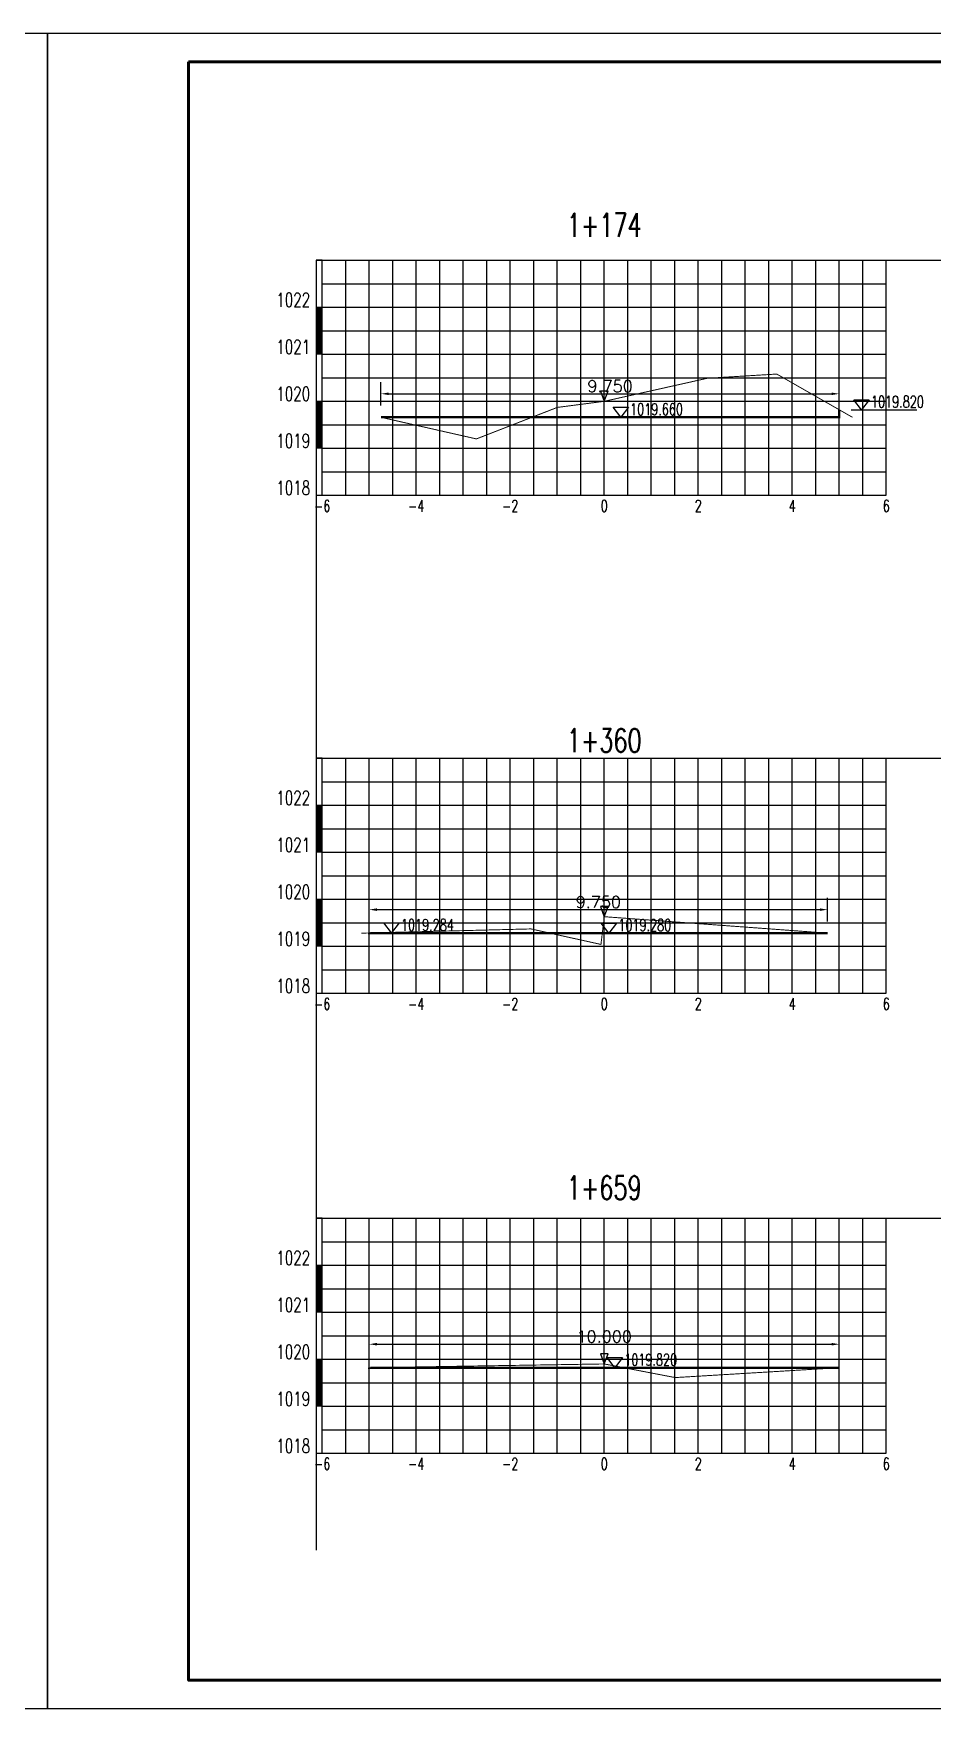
# Model space of a CAD drawing. Extents: x 695776 to 1250176, y 4443437 to 9025597.
# Drawn here: x 803384 to 822510, y 4600984 to 4636624 of the extents above; entities that cross this region are included whole.
import ezdxf
from ezdxf.enums import TextEntityAlignment as Align

# ---------------------------------------------------------------- set-up
doc = ezdxf.new("R2010")
doc.units = 0
doc.header["$LTSCALE"] = 0.5
doc.header["$PDSIZE"] = 0.2
doc.linetypes.add('ACAD_ISO07W100', pattern=[3.5, 0.5, -3])
doc.linetypes.add('CENTER2', pattern=[28.575, 19.05, -3.175, 3.175, -3.175])
doc.layers.get('0').update_dxf_attribs({"linetype": 'CONTINUOUS'})
doc.layers.get('Defpoints').update_dxf_attribs({"linetype": 'CONTINUOUS'})
for name, color, linetype in [('KEDU', 7, 'CONTINUOUS'), ('MIGE', 4, 'ACAD_ISO07W100'), ('MIGE1', 11, 'CONTINUOUS'), ('SANJIAO', 212, 'CONTINUOUS'), ('SHEJI', 1, 'CONTINUOUS'), ('YUANSHI', 2, 'CONTINUOUS'), ('YUANSHI1', 73, 'CONTINUOUS'), ('ZHOUXIAN', 20, 'CENTER2'), ('图框', 7, 'CONTINUOUS'), ('辅助线', 3, 'CONTINUOUS')]:
    doc.layers.add(name, color=color, linetype=linetype)
doc.styles.get("Standard").update_dxf_attribs({"font": 'rs.shx', "bigfont": 'hztxt.shx'})
doc.dimstyles.get("Standard").update_dxf_attribs({"dimtxt": 0.18, "dimasz": 0.18, "dimexe": 0.18, "dimexo": 0.0625, "dimgap": 0.09, "dimtad": 0, "dimtih": 1, "dimtoh": 1, "dimdec": 4, "dimzin": 0, "dimdsep": 46, "dimtxsty": 'Standard', "dimcen": 0.09, "dimadec": 0, "dimazin": 0, "dimtfac": 1, "dimtdec": 4, "dimtofl": 0, "dimtmove": 0, "dimatfit": 3, "dimfxl": 0, "dimtolj": 1, "dimtzin": 0, "dimarcsym": 0})

# ---------------------------------------------------------------- blocks, each defined once
blk = doc.blocks.new('zhunghao')
blk.add_lwpolyline([(0, 0), (0.33, 0.86), (-0.33, 0.86), (0, 0)])
blk = doc.blocks.new('ele_sym08')
blk.add_line((0, 0), (5.6, 0))
blk.add_lwpolyline([(0.9, 0), (0.25, 0.86), (1.55, 0.86), (0.9, 0)])
at = {"width": 0.7}
blk.add_attdef('ELEVAT', (1.7, 0.18), '', height=1, dxfattribs=at)
blk = doc.blocks.new('*D615')
at = {"color": 0, "lineweight": -2}
for p, q in [((810776, 4628708), (810776, 4629208)), ((810939, 4628958), (820364, 4628958)), ((820526, 4628708), (820526, 4629208))]:
    blk.add_line(p, q, dxfattribs=at)
at = {"color": 0}
for points in [[(810939, 4628985), (810939, 4628931), (810776, 4628958)], [(820364, 4628985), (820364, 4628931), (820526, 4628958)]]:
    blk.add_solid(points, dxfattribs=at)
at = {"layer": 'Defpoints', "color": 0}
for p in [(820526, 4628958), (810776, 4628458), (820526, 4628458)]:
    blk.add_point(p, dxfattribs=at)
at = {"color": 0, "insert": (815651, 4629121), "char_height": 250, "attachment_point": 5}
blk.add_mtext('\\A1;9.750', dxfattribs=at)
blk = doc.blocks.new('bc1_100')
blk.add_lwpolyline([(0.064, 1), (-0.063, 1), (-0.063, 0), (0.064, 0)], close=True)
at = {"width": 0.7}
blk.add_attdef('BC', text='', height=0.3, dxfattribs=at).set_placement((-0.193, 0.007), align=Align.RIGHT)
blk = doc.blocks.new('bc0_100')
for p, q in [((-0.063, 1), (-0.063, 0)), ((0.063, 0), (0.063, 1))]:
    blk.add_line(p, q)
at = {"const_width": 0.126}
blk.add_lwpolyline([(0, 1), (0, 0)], dxfattribs=at)
at = {"width": 0.7}
blk.add_attdef('BC', text='', height=0.3, dxfattribs=at).set_placement((-0.193, 0.007), align=Align.RIGHT)
blk = doc.blocks.new('*D594')
at = {"color": 0, "lineweight": -2}
for p, q in [((810526, 4617732), (810526, 4618232)), ((820276, 4617732), (820276, 4618232)), ((810689, 4617982), (820114, 4617982))]:
    blk.add_line(p, q, dxfattribs=at)
at = {"color": 0}
for points in [[(810689, 4618009), (810689, 4617955), (810526, 4617982)], [(820114, 4618009), (820114, 4617955), (820276, 4617982)]]:
    blk.add_solid(points, dxfattribs=at)
at = {"layer": 'Defpoints', "color": 0}
for p in [(820276, 4617982), (810526, 4617482), (820276, 4617482)]:
    blk.add_point(p, dxfattribs=at)
at = {"color": 0, "insert": (815401, 4618144), "char_height": 250, "attachment_point": 5}
blk.add_mtext('\\A1;9.750', dxfattribs=at)
blk = doc.blocks.new('*D597')
at = {"color": 0, "lineweight": -2}
for p, q in [((810526, 4608485), (810526, 4608985)), ((820526, 4608485), (820526, 4608985)), ((810689, 4608735), (820364, 4608735))]:
    blk.add_line(p, q, dxfattribs=at)
at = {"color": 0}
for points in [[(810689, 4608763), (810689, 4608708), (810526, 4608735)], [(820364, 4608763), (820364, 4608708), (820526, 4608735)]]:
    blk.add_solid(points, dxfattribs=at)
at = {"layer": 'Defpoints', "color": 0}
for p in [(820526, 4608735), (810526, 4608235), (820526, 4608235)]:
    blk.add_point(p, dxfattribs=at)
at = {"color": 0, "insert": (815526, 4608898), "char_height": 250, "attachment_point": 5}
blk.add_mtext('\\A1;10.000', dxfattribs=at)

msp = doc.modelspace()

# ---------------------------------------------------------------- linework, layer by layer
at = {"layer": 'MIGE', "linetype": 'Continuous'}
for p, q in [((810026.4407, 4626798.018), (810026.4407, 4631798.018)), ((811026.4407, 4626798.018), (811026.4407, 4631798.018)), ((812026.4407, 4626798.018), (812026.4407, 4631798.018)), ((813026.4407, 4626798.018), (813026.4407, 4631798.018)), ((814026.4407, 4626798.018), (814026.4407, 4631798.018)), ((815026.4407, 4626798.018), (815026.4407, 4631798.018)), ((816026.4407, 4626798.018), (816026.4407, 4631798.018)), ((817026.4407, 4626798.018), (817026.4407, 4631798.018)), ((818026.4407, 4626798.018), (818026.4407, 4631798.018)), ((819026.4407, 4626798.018), (819026.4407, 4631798.018)), ((820026.4407, 4626798.018), (820026.4407, 4631798.018)), ((821026.4407, 4626798.018), (821026.4407, 4631798.018)), ((809526.4407, 4631298.018), (821526.4407, 4631298.018)), ((809526.4407, 4630298.018), (821526.4407, 4630298.018)), ((809526.4407, 4629298.018), (821526.4407, 4629298.018)), ((809526.4407, 4628298.018), (821526.4407, 4628298.018)), ((809526.4407, 4627298.018), (821526.4407, 4627298.018)), ((810026.4407, 4616201.7532), (810026.4407, 4621201.7532)), ((811026.4407, 4616201.7532), (811026.4407, 4621201.7532)), ((812026.4407, 4616201.7532), (812026.4407, 4621201.7532)), ((813026.4407, 4616201.7532), (813026.4407, 4621201.7532)), ((814026.4407, 4616201.7532), (814026.4407, 4621201.7532)), ((815026.4407, 4616201.7532), (815026.4407, 4621201.7532)), ((816026.4407, 4616201.7532), (816026.4407, 4621201.7532)), ((817026.4407, 4616201.7532), (817026.4407, 4621201.7532)), ((818026.4407, 4616201.7532), (818026.4407, 4621201.7532)), ((819026.4407, 4616201.7532), (819026.4407, 4621201.7532)), ((820026.4407, 4616201.7532), (820026.4407, 4621201.7532)), ((821026.4407, 4616201.7532), (821026.4407, 4621201.7532)), ((809526.4407, 4620701.7532), (821526.4407, 4620701.7532)), ((809526.4407, 4619701.7532), (821526.4407, 4619701.7532)), ((809526.4407, 4618701.7532), (821526.4407, 4618701.7532)), ((809526.4407, 4617701.7532), (821526.4407, 4617701.7532)), ((809526.4407, 4616701.7532), (821526.4407, 4616701.7532)), ((810026.4407, 4606415.4696), (810026.4407, 4611415.4696)), ((811026.4407, 4606415.4696), (811026.4407, 4611415.4696)), ((812026.4407, 4606415.4696), (812026.4407, 4611415.4696)), ((813026.4407, 4606415.4696), (813026.4407, 4611415.4696)), ((814026.4407, 4606415.4696), (814026.4407, 4611415.4696)), ((815026.4407, 4606415.4696), (815026.4407, 4611415.4696)), ((816026.4407, 4606415.4696), (816026.4407, 4611415.4696)), ((817026.4407, 4606415.4696), (817026.4407, 4611415.4696)), ((818026.4407, 4606415.4696), (818026.4407, 4611415.4696)), ((819026.4407, 4606415.4696), (819026.4407, 4611415.4696)), ((820026.4407, 4606415.4696), (820026.4407, 4611415.4696)), ((821026.4407, 4606415.4696), (821026.4407, 4611415.4696)), ((809526.4407, 4610915.4696), (821526.4407, 4610915.4696)), ((809526.4407, 4609915.4696), (821526.4407, 4609915.4696)), ((809526.4407, 4608915.4696), (821526.4407, 4608915.4696)), ((809526.4407, 4607915.4696), (821526.4407, 4607915.4696)), ((809526.4407, 4606915.4696), (821526.4407, 4606915.4696))]:
    msp.add_line(p, q, dxfattribs=at)
at = {"layer": 'MIGE1'}
for p, q in [((809526.4407, 4631798.018), (821526.4407, 4631798.018)), ((809526.4407, 4626798.018), (809526.4407, 4631798.018)), ((810526.4407, 4626798.018), (810526.4407, 4631798.018)), ((811526.4407, 4626798.018), (811526.4407, 4631798.018)), ((812526.4407, 4626798.018), (812526.4407, 4631798.018)), ((813526.4407, 4626798.018), (813526.4407, 4631798.018)), ((814526.4407, 4626798.018), (814526.4407, 4631798.018)), ((815526.4407, 4626798.018), (815526.4407, 4631798.018)), ((816526.4407, 4626798.018), (816526.4407, 4631798.018)), ((817526.4407, 4626798.018), (817526.4407, 4631798.018)), ((818526.4407, 4626798.018), (818526.4407, 4631798.018)), ((819526.4407, 4626798.018), (819526.4407, 4631798.018)), ((820526.4407, 4626798.018), (820526.4407, 4631798.018)), ((821526.4407, 4626798.018), (821526.4407, 4631798.018)), ((809526.4407, 4630798.018), (821526.4407, 4630798.018)), ((809526.4407, 4629798.018), (821526.4407, 4629798.018)), ((809526.4407, 4628798.018), (821526.4407, 4628798.018)), ((809526.4407, 4627798.018), (821526.4407, 4627798.018)), ((809526.4407, 4626798.018), (821526.4407, 4626798.018)), ((809526.4407, 4621201.7532), (821526.4407, 4621201.7532)), ((809526.4407, 4616201.7532), (809526.4407, 4621201.7532)), ((810526.4407, 4616201.7532), (810526.4407, 4621201.7532)), ((811526.4407, 4616201.7532), (811526.4407, 4621201.7532)), ((812526.4407, 4616201.7532), (812526.4407, 4621201.7532)), ((813526.4407, 4616201.7532), (813526.4407, 4621201.7532)), ((814526.4407, 4616201.7532), (814526.4407, 4621201.7532)), ((815526.4407, 4616201.7532), (815526.4407, 4621201.7532)), ((816526.4407, 4616201.7532), (816526.4407, 4621201.7532)), ((817526.4407, 4616201.7532), (817526.4407, 4621201.7532)), ((818526.4407, 4616201.7532), (818526.4407, 4621201.7532)), ((819526.4407, 4616201.7532), (819526.4407, 4621201.7532)), ((820526.4407, 4616201.7532), (820526.4407, 4621201.7532)), ((821526.4407, 4616201.7532), (821526.4407, 4621201.7532)), ((809526.4407, 4620201.7532), (821526.4407, 4620201.7532)), ((809526.4407, 4619201.7532), (821526.4407, 4619201.7532)), ((809526.4407, 4618201.7532), (821526.4407, 4618201.7532)), ((809526.4407, 4617201.7532), (821526.4407, 4617201.7532)), ((809526.4407, 4616201.7532), (821526.4407, 4616201.7532)), ((809526.4407, 4611415.4696), (821526.4407, 4611415.4696)), ((809526.4407, 4606415.4696), (809526.4407, 4611415.4696)), ((810526.4407, 4606415.4696), (810526.4407, 4611415.4696)), ((811526.4407, 4606415.4696), (811526.4407, 4611415.4696)), ((812526.4407, 4606415.4696), (812526.4407, 4611415.4696)), ((813526.4407, 4606415.4696), (813526.4407, 4611415.4696)), ((814526.4407, 4606415.4696), (814526.4407, 4611415.4696)), ((815526.4407, 4606415.4696), (815526.4407, 4611415.4696)), ((816526.4407, 4606415.4696), (816526.4407, 4611415.4696)), ((817526.4407, 4606415.4696), (817526.4407, 4611415.4696)), ((818526.4407, 4606415.4696), (818526.4407, 4611415.4696)), ((819526.4407, 4606415.4696), (819526.4407, 4611415.4696)), ((820526.4407, 4606415.4696), (820526.4407, 4611415.4696)), ((821526.4407, 4606415.4696), (821526.4407, 4611415.4696)), ((809526.4407, 4610415.4696), (821526.4407, 4610415.4696)), ((809526.4407, 4609415.4696), (821526.4407, 4609415.4696)), ((809526.4407, 4608415.4696), (821526.4407, 4608415.4696)), ((809526.4407, 4607415.4696), (821526.4407, 4607415.4696)), ((809526.4407, 4606415.4696), (821526.4407, 4606415.4696))]:
    msp.add_line(p, q, dxfattribs=at)
at = {"layer": 'SHEJI', "const_width": 50}
for points in [[(810776.4407, 4628458.018), (813987.3363, 4628458.018), (815526.4407, 4628458.018), (820526.4407, 4628458.018), (820526.4407, 4628618.018)], [(810526.4407, 4617485.9915), (810526.4407, 4617481.7532), (814372.8044, 4617481.7532), (815484.9153, 4617481.7532), (815526.4407, 4617481.7532), (820276.4407, 4617481.7532)], [(810526.4407, 4608235.6293), (810526.4407, 4608235.4696), (815526.4407, 4608235.4696), (815942.9925, 4608235.4696), (820526.4407, 4608235.4696)]]:
    msp.add_lwpolyline(points, dxfattribs=at)
at = {"layer": 'YUANSHI', "const_width": 20}
for points in [[(813987.3363, 4628458.018), (814526.4407, 4628668.018), (815526.4407, 4628798.018), (817716.4407, 4629288.018), (819196.4407, 4629378.018), (820526.4407, 4628618.018)], [(820526.4407, 4628618.018), (820806.4407, 4628458.018)], [(810526.4407, 4617485.9915), (813966.4407, 4617571.7532), (814372.8044, 4617481.7532)], [(815484.9153, 4617481.7532), (815526.4407, 4617831.7532), (820276.4407, 4617481.7532)], [(810356.4407, 4617481.7532), (810526.4407, 4617485.9915)], [(810526.4407, 4608235.6293), (815526.4407, 4608315.4696), (815942.9925, 4608235.4696)], [(810516.4407, 4608235.4696), (810526.4407, 4608235.6293)]]:
    msp.add_lwpolyline(points, dxfattribs=at)
at = {"layer": 'YUANSHI1', "const_width": 20}
for points in [[(810776.4407, 4628458.018), (812806.4407, 4627998.018), (813987.3363, 4628458.018)], [(814372.8044, 4617481.7532), (815456.4407, 4617241.7532), (815484.9153, 4617481.7532)], [(815942.9925, 4608235.4696), (817036.4407, 4608025.4696), (820526.4407, 4608235.4696)]]:
    msp.add_lwpolyline(points, dxfattribs=at)
at = {"layer": 'ZHOUXIAN'}
for p, q in [((815526.4407, 4627498.018), (815526.4407, 4629878.018)), ((815526.4407, 4616741.7532), (815526.4407, 4618331.7532)), ((815526.4407, 4607525.4696), (815526.4407, 4608815.4696))]:
    msp.add_line(p, q, dxfattribs=at)
at = {"layer": '图框', "linetype": 'Continuous', "lineweight": -2, "flags": 128}
for points in [[(753284.361, 4636624.2316), (753284.361, 4600984.2316), (803684.361, 4600984.2316), (803684.361, 4636624.2316), (753284.361, 4636624.2316)], [(803684.361, 4636624.2316), (803684.361, 4600984.2316), (854084.361, 4600984.2316), (854084.361, 4636624.2316), (803684.361, 4636624.2316)]]:
    msp.add_lwpolyline(points, dxfattribs=at)
at = {"layer": '图框', "linetype": 'Continuous', "lineweight": 60, "flags": 128}
msp.add_lwpolyline([(806684.361, 4636024.2316), (853484.361, 4636024.2316), (853484.361, 4601584.2316), (806684.361, 4601584.2316), (806684.361, 4636024.2316)], dxfattribs=at)
at = {"layer": '辅助线'}
for points in [[(809400.2452, 4631798.018), (852265.7583, 4631798.018)], [(809400.2452, 4631798.018), (809400.2452, 4604354.9451)], [(809400.2452, 4621201.7532), (851855.5868, 4621201.7532)], [(809400.2452, 4611415.4696), (851405.5668, 4611415.4696)]]:
    msp.add_lwpolyline(points, dxfattribs=at)

# ---------------------------------------------------------------- block references
at = {"xscale": 250, "yscale": 250, "zscale": 250}
for p, values in [((815651.4407, 4628458.018), {'ELEVAT': '1019.660'}), ((820776.4407, 4628618.018), {'ELEVAT': '1019.820'}), ((810776.4407, 4617485.9915), {'ELEVAT': '1019.284'}), ((815401.4407, 4617481.7532), {'ELEVAT': '1019.280'}), ((815526.4407, 4608235.4696), {'ELEVAT': '1019.820'})]:
    msp.add_blockref('ele_sym08', p, dxfattribs=at).add_auto_attribs(values)
at = {"layer": 'KEDU', "xscale": 1000, "yscale": 1000, "zscale": 1000}
for name, p, values in [('bc1_100', (809463.1927, 4630798.018), {'BC': '1022'}), ('bc0_100', (809463.1927, 4629798.018), {'BC': '1021'}), ('bc1_100', (809463.1927, 4628798.018), {'BC': '1020'}), ('bc0_100', (809463.1927, 4627798.018), {'BC': '1019'}), ('bc1_100', (809463.1927, 4626798.018), {'BC': '1018'}), ('bc1_100', (809463.1927, 4620201.7532), {'BC': '1022'}), ('bc0_100', (809463.1927, 4619201.7532), {'BC': '1021'}), ('bc1_100', (809463.1927, 4618201.7532), {'BC': '1020'}), ('bc0_100', (809463.1927, 4617201.7532), {'BC': '1019'}), ('bc1_100', (809463.1927, 4616201.7532), {'BC': '1018'}), ('bc1_100', (809463.1927, 4610415.4696), {'BC': '1022'}), ('bc0_100', (809463.1927, 4609415.4696), {'BC': '1021'}), ('bc1_100', (809463.1927, 4608415.4696), {'BC': '1020'}), ('bc0_100', (809463.1927, 4607415.4696), {'BC': '1019'}), ('bc1_100', (809463.1927, 4606415.4696), {'BC': '1018'})]:
    msp.add_blockref(name, p, dxfattribs=at).add_auto_attribs(values)
at = {"layer": 'SANJIAO', "xscale": 250, "yscale": 250, "zscale": 250}
for p in [(815526.4407, 4628798.018), (815526.4407, 4617831.7532), (815526.4407, 4608315.4696)]:
    msp.add_blockref('zhunghao', p, dxfattribs=at)

# ---------------------------------------------------------------- texts
at = {"width": 0.7}
for s, p in [('1+174', (815526.4407, 4632298.018)), ('1+360', (815526.4407, 4621331.7532)), ('1+659', (815526.4407, 4611815.4696))]:
    msp.add_text(s, height=500, dxfattribs=at).set_placement(p, align=Align.CENTER)
at = {"layer": 'KEDU', "width": 0.7}
for s, p in [('-6', (809526.4407, 4626448.018)), ('-4', (811526.4407, 4626448.018)), ('-2', (813526.4407, 4626448.018)), ('0', (815526.4407, 4626448.018)), ('0', (815526.4407, 4626448.018)), ('2', (817526.4407, 4626448.018)), ('4', (819526.4407, 4626448.018)), ('6', (821526.4407, 4626448.018)), ('-6', (809526.4407, 4615851.7532)), ('-4', (811526.4407, 4615851.7532)), ('-2', (813526.4407, 4615851.7532)), ('0', (815526.4407, 4615851.7532)), ('0', (815526.4407, 4615851.7532)), ('2', (817526.4407, 4615851.7532)), ('4', (819526.4407, 4615851.7532)), ('6', (821526.4407, 4615851.7532)), ('-6', (809526.4407, 4606065.4696)), ('-4', (811526.4407, 4606065.4696)), ('-2', (813526.4407, 4606065.4696)), ('0', (815526.4407, 4606065.4696)), ('0', (815526.4407, 4606065.4696)), ('2', (817526.4407, 4606065.4696)), ('4', (819526.4407, 4606065.4696)), ('6', (821526.4407, 4606065.4696))]:
    msp.add_text(s, height=250, dxfattribs=at).set_placement(p, align=Align.CENTER)

# ---------------------------------------------------------------- dimensions: what is measured, and where the dimension line sits
for base, p1, p2, picture, middle in [((820526.4407, 4628958.018), (810776.4407, 4628458.018), (820526.4407, 4628458.018), '*D615', (815651.4407, 4629120.518)), ((820276.4407, 4617981.7532), (810526.4407, 4617481.7532), (820276.4407, 4617481.7532), '*D594', (815401.4407, 4618144.2532)), ((820526.4407, 4608735.4696), (810526.4407, 4608235.4696), (820526.4407, 4608235.4696), '*D597', (815526.4407, 4608897.9696))]:
    dim = msp.add_linear_dim(base=base, p1=p1, p2=p2, dimstyle='Standard', override={"dimtxt": 250, "dimasz": 162.5, "dimexe": 250, "dimexo": 250, "dimgap": 37.5, "dimtad": 1, "dimtih": 0, "dimtoh": 0, "dimdec": 3, "dimlfac": 0.001})
    dim.commit()
    dim.dimension.update_dxf_attribs({"geometry": picture, "text_midpoint": middle})

doc.saveas('drawing.dxf')
